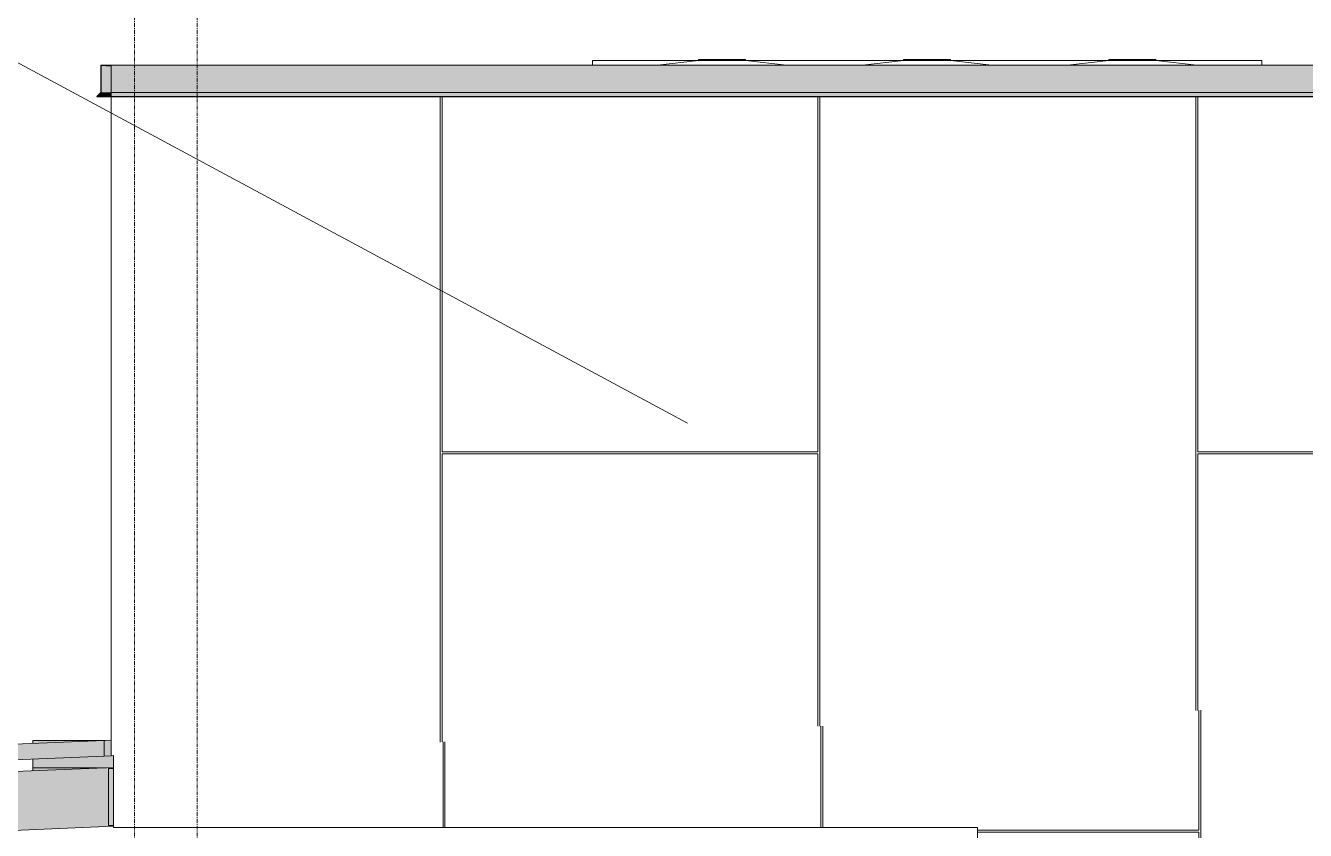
# Model space of a CAD drawing. Header units: inches. Extents: x 20273 to 40654, y -355 to 835.
# Drawn here: x 31395.8 to 31559.2, y 145.9 to 248.5 of the extents above; entities that cross this region are included whole.
import ezdxf

# ---------------------------------------------------------------- set-up
doc = ezdxf.new("R2010")
doc.units = ezdxf.units.IN
doc.header["$MEASUREMENT"] = 0
doc.linetypes.add('Grid Line 1_2_', pattern=[0.875, 0.5, -0.125, 0.125, -0.125])
for name, color, linetype, lineweight in [('A-ANNO-KEYN', 231, 'Continuous', 9), ('A-ROOF', 132, 'Continuous', 13), ('A-WALL', 113, 'Continuous', 13), ('A-WALL-PATT', 111, 'Continuous', 13), ('I-WALL', 2, 'Continuous', 13), ('M-EQPM', 50, 'Continuous', 13), ('S-BEAM', 12, 'Continuous', 13), ('S-GRID', 1, 'Continuous', 9)]:
    doc.layers.add(name, color=color, linetype=linetype, lineweight=lineweight)

# ---------------------------------------------------------------- blocks, each defined once
blk = doc.blocks.new('Dimension Lumber - 5_5 x 7_5 Glulam-1730133-Elevation - East')
at = {"layer": 'S-BEAM'}
blk.add_hatch(color=256, dxfattribs=at).paths.add_polyline_path([(-22878.98, 143.01), (-22797.99, 146.39), (-22797.99, 146.5), (-22798.62, 146.5), (-22798.62, 153.75), (-22797.99, 153.75), (-22797.99, 153.89), (-22879.29, 150.51)], flags=0)
for p, q in [((-22879.29, 150.51), (-22797.99, 153.89)), ((-22878.98, 143.01), (-22879.29, 150.51)), ((-22878.98, 143.01), (-22797.99, 146.39))]:
    blk.add_line(p, q, dxfattribs=at)
blk = doc.blocks.new('HSS-Hollow Structural Section - HSS1-1_2X1-1_2X1_8 - Obsolete-1396620-Elevation - East')
at = {"layer": 'S-BEAM'}
h = blk.add_hatch(color=256, dxfattribs=at)
h.paths.add_polyline_path([(-20889.05, 155.18), (-20878.55, 155.18), (-20878.55, 155.4), (-20889.05, 155.34), (-20889.05, 155.18)], flags=0)
h.paths.add_polyline_path([(-22233.68, 155.18), (-22233.43, 155.18), (-22233.43, 155.4), (-22233.68, 155.34), (-22233.68, 155.29)], flags=0)
h.paths.add_polyline_path([(-22372.55, 155.18), (-22372.3, 155.18), (-22372.3, 155.4), (-22372.55, 155.34), (-22372.55, 155.3)], flags=0)
h.paths.add_polyline_path([(-22797.99, 155.18), (-22797.99, 155.4), (-22803.24, 155.18), (-22799.18, 155.18)], flags=0)
h = blk.add_hatch(color=256, dxfattribs=at)
h.paths.add_polyline_path([(-20889.05, 154.14), (-20878.55, 154.14), (-20878.55, 155.18), (-20889.05, 155.18), (-20889.05, 154.57)], flags=0)
h.paths.add_polyline_path([(-22233.68, 154.14), (-22233.43, 154.14), (-22233.43, 155.18), (-22233.68, 155.18), (-22233.68, 154.57)], flags=0)
h.paths.add_polyline_path([(-22372.55, 154.14), (-22372.3, 154.14), (-22372.3, 155.18), (-22372.55, 155.18), (-22372.55, 154.57)], flags=0)
h.paths.add_polyline_path([(-22797.99, 154.14), (-22797.99, 155.18), (-22803.24, 155.18), (-22808.3, 154.97), (-22808.3, 154.14), (-22801.5, 154.14)], flags=0)
h = blk.add_hatch(color=256, dxfattribs=at)
h.paths.add_polyline_path([(-20889.05, 153.9), (-20878.55, 153.98), (-20878.55, 154.14), (-20889.05, 154.14), (-20889.05, 153.9)], flags=0)
h.paths.add_polyline_path([(-22233.43, 153.9), (-22233.43, 154.14), (-22233.68, 154.09), (-22233.68, 153.9)], flags=0)
h.paths.add_polyline_path([(-22372.3, 153.9), (-22372.3, 154.14), (-22372.55, 154.1), (-22372.55, 153.9)], flags=0)
h.paths.add_polyline_path([(-22801.5, 153.9), (-22797.99, 153.98), (-22797.99, 154.14), (-22808.3, 154.14), (-22808.3, 153.9)], flags=0)
for p, q in [((-22808.3, 154.14), (-22808.3, 154.97)), ((-22808.3, 153.9), (-22808.3, 154.14)), ((-22808.3, 153.86), (-22808.3, 153.9)), ((-22808.3, 153.86), (-22798.89, 153.86))]:
    blk.add_line(p, q, dxfattribs=at)
blk = doc.blocks.new('HSS-Hollow Structural Section - HSS1-1_2X1-1_2X1_8 - Obsolete-V33-Elevation - East')
at = {"layer": 'S-BEAM'}
h = blk.add_hatch(color=256, dxfattribs=at)
h.paths.add_polyline_path([(-20878.55, 153), (-20878.55, 153.86), (-20889.05, 153.86), (-20889.05, 153)], flags=0)
h.paths.add_polyline_path([(-22233.43, 153), (-22233.43, 153.86), (-22233.68, 153.86), (-22233.68, 153)], flags=0)
h.paths.add_polyline_path([(-22372.3, 153), (-22372.3, 153.86), (-22372.55, 153.86), (-22372.55, 153)], flags=0)
h.paths.add_polyline_path([(-22808.3, 153.46), (-22798.88, 153.86), (-22808.3, 153.86)], flags=0)
blk.add_line((-22808.3, 153.46), (-22808.3, 153.86), dxfattribs=at)
blk = doc.blocks.new('AHU-Rooftop-Carrier 48TC 15-28 ton - TC017-1749339-Elevation - East')
at = {"layer": 'M-EQPM'}
for p, q in [((-22736.83, 244.08), (-22736.83, 243.5)), ((-22723.3, 244.08), (-22736.83, 244.08)), ((-22723.3, 244.08), (-22728.56, 243.5)), ((-22717.3, 244.21), (-22723.3, 244.21)), ((-22723.3, 244.21), (-22723.3, 244.08)), ((-22717.3, 244.08), (-22723.3, 244.08)), ((-22717.3, 244.08), (-22717.3, 244.21)), ((-22712.05, 243.5), (-22717.3, 244.08)), ((-22697.12, 244.08), (-22717.3, 244.08)), ((-22697.12, 244.08), (-22702.37, 243.5)), ((-22691.12, 244.21), (-22697.12, 244.21)), ((-22697.12, 244.21), (-22697.12, 244.08)), ((-22691.12, 244.08), (-22697.12, 244.08)), ((-22691.12, 244.08), (-22691.12, 244.21)), ((-22685.86, 243.5), (-22691.12, 244.08)), ((-22670.93, 244.08), (-22691.12, 244.08)), ((-22670.93, 244.08), (-22676.18, 243.5)), ((-22664.93, 244.21), (-22670.93, 244.21)), ((-22670.93, 244.21), (-22670.93, 244.08)), ((-22664.93, 244.08), (-22670.93, 244.08)), ((-22664.93, 244.08), (-22664.93, 244.21)), ((-22659.68, 243.5), (-22664.93, 244.08)), ((-22651.4, 244.08), (-22664.93, 244.08)), ((-22651.4, 243.5), (-22651.4, 244.08))]:
    blk.add_line(p, q, dxfattribs=at)

msp = doc.modelspace()

# ---------------------------------------------------------------- hatches: boundary and pattern name
at = {"layer": 'A-ROOF', "lineweight": 5}
h = msp.add_hatch(color=256, dxfattribs=at)
h.paths.add_polyline_path([(31405.84, 155.35), (31406.72, 155.38), (31406.72, 157.38), (31405.84, 157.35), (31405.84, 155.38)], flags=0)
h.paths.add_polyline_path([(31832.09, 173.11), (31832.72, 173.13), (31832.72, 175.13), (31832.09, 175.11), (31832.09, 173.12)], flags=0)
at = {"layer": 'A-ROOF'}
msp.add_hatch(color=256, dxfattribs=at).paths.add_polyline_path([(31319.4, 151.74), (31405.84, 155.35), (31405.84, 157.35), (31319.4, 153.75)], flags=0)
at = {"layer": 'A-ROOF', "lineweight": 5}
msp.add_hatch(color=256, dxfattribs=at).paths.add_polyline_path([(31396.72, 156.97), (31405.84, 157.35), (31396.72, 157.35)], flags=0)
at = {"layer": 'A-WALL', "lineweight": 5}
for points in [[(31404.95, 239.46), (31405.47, 239.97), (31405.47, 243.43), (31405.4, 243.5), (31405.4, 240), (31404.9, 239.5)], [(31406.72, 243.43), (31406.72, 243.5), (31406.66, 243.43)], [(31790.83, 240), (31832.09, 240), (31832.09, 243.5), (31406.72, 243.5), (31406.72, 240), (31480.99, 240)], [(31406.72, 239.97), (31406.72, 243.37), (31405.47, 243.43), (31405.47, 239.97)], [(31405.47, 239.46), (31406.72, 239.5), (31406.72, 239.97), (31405.4, 239.91), (31404.95, 239.46), (31405.4, 239.46)], [(31406.72, 239.5), (31832.09, 239.5), (31832.09, 240), (31406.72, 240)]]:
    msp.add_hatch(color=256, dxfattribs=at).paths.add_polyline_path(points, flags=0)
at = {"layer": 'A-WALL-PATT', "lineweight": 9}
h = msp.add_hatch(dxfattribs=at)
h.set_pattern_fill('FP_30', color=8, style=0, pattern_type=2)
h.set_pattern_definition([(0, (-22398.18, 1), (-193, 193), [48, -145]), (90, (-22398.18, 1), (-193, 1e-14), [96.25, -96.75]), (180, (-22350.18, 97.25), (-193, 193), [48, -145]), (90, (-22350.18, 1), (-193, 1e-14), [96.25, -96.75]), (180, (-22350.18, 97.5), (-193, 193), [48, -145]), (90, (-22350.18, 97.5), (-193, 1e-14), [96.25, -96.75]), (0, (-22398.18, 193.75), (-193, 193), [48, -145]), (90, (-22398.18, 97.5), (-193, 1e-14), [96.25, -96.75]), (0, (-22349.93, 49), (-193, 193), [48, -145]), (90, (-22349.93, 0.75), (-193, 1e-14), [48.25, -144.75]), (90, (-22301.93, 0.75), (-193, 1e-14), [48.25, -144.75]), (0, (-22349.93, 145.5), (-193, 193), [48, -145]), (90, (-22349.93, 49.25), (-193, 1e-14), [96.25, -96.75]), (180, (-22301.93, 49.25), (-193, 193), [48, -145]), (90, (-22301.93, 49.25), (-193, 1e-14), [96.25, -96.75]), (90, (-22349.93, 145.75), (-193, 1e-14), [48, -145]), (180, (-22301.93, 145.75), (-193, 193), [48, -145]), (90, (-22301.93, 145.75), (-193, 1e-14), [48, -145]), (0, (-22301.68, 1), (-193, 193), [48, -145]), (90, (-22301.68, 1), (-193, 1e-14), [96.25, -96.75]), (180, (-22253.68, 97.25), (-193, 193), [48, -145]), (90, (-22253.68, 1), (-193, 1e-14), [96.25, -96.75]), (180, (-22253.68, 97.5), (-193, 193), [48, -145]), (90, (-22253.68, 97.5), (-193, 1e-14), [96.25, -96.75]), (180, (-22253.68, 193.75), (-193, 193), [48, -145]), (90, (-22301.68, 97.5), (-193, 1e-14), [96.25, -96.75]), (0, (-22253.43, 49), (-193, 193), [48, -145]), (90, (-22253.43, 0.75), (-193, 1e-14), [48.25, -144.75]), (90, (-22205.43, 0.75), (-193, 1e-14), [48.25, -144.75]), (0, (-22253.43, 145.5), (-193, 193), [48, -145]), (90, (-22253.43, 49.25), (-193, 1e-14), [96.25, -96.75]), (180, (-22205.43, 49.25), (-193, 193), [48, -145]), (90, (-22205.43, 49.25), (-193, 1e-14), [96.25, -96.75]), (90, (-22253.43, 145.75), (-193, 1e-14), [48, -145]), (180, (-22205.43, 145.75), (-193, 193), [48, -145]), (90, (-22205.43, 145.75), (-193, 1e-14), [48, -145])])
h.paths.add_polyline_path([(31406.72, 155.38), (31832.09, 173.11), (31832.09, 239.46), (31406.72, 239.46), (31406.72, 232.69)], flags=0)
h = msp.add_hatch(dxfattribs=at)
h.set_pattern_fill('FP_37', color=8, style=0, pattern_type=2)
h.set_pattern_definition([(0, (-22397.8, 1), (-193, 193), [48, -145]), (90, (-22397.8, 1), (-193, 1e-14), [96.25, -96.75]), (180, (-22349.8, 97.25), (-193, 193), [48, -145]), (90, (-22349.8, 1), (-193, 1e-14), [96.25, -96.75]), (180, (-22349.8, 97.5), (-193, 193), [48, -145]), (90, (-22349.8, 97.5), (-193, 1e-14), [96.25, -96.75]), (0, (-22397.8, 193.75), (-193, 193), [48, -145]), (90, (-22397.8, 97.5), (-193, 1e-14), [96.25, -96.75]), (0, (-22349.55, 49), (-193, 193), [48, -145]), (90, (-22349.55, 0.75), (-193, 1e-14), [48.25, -144.75]), (90, (-22301.55, 0.75), (-193, 1e-14), [48.25, -144.75]), (0, (-22349.55, 145.5), (-193, 193), [48, -145]), (90, (-22349.55, 49.25), (-193, 1e-14), [96.25, -96.75]), (180, (-22301.55, 49.25), (-193, 193), [48, -145]), (90, (-22301.55, 49.25), (-193, 1e-14), [96.25, -96.75]), (90, (-22349.55, 145.75), (-193, 1e-14), [48, -145]), (180, (-22301.55, 145.75), (-193, 193), [48, -145]), (90, (-22301.55, 145.75), (-193, 1e-14), [48, -145]), (0, (-22301.3, 1), (-193, 193), [48, -145]), (90, (-22301.3, 1), (-193, 1e-14), [96.25, -96.75]), (180, (-22253.3, 97.25), (-193, 193), [48, -145]), (90, (-22253.3, 1), (-193, 1e-14), [96.25, -96.75]), (180, (-22253.3, 97.5), (-193, 193), [48, -145]), (90, (-22253.3, 97.5), (-193, 1e-14), [96.25, -96.75]), (180, (-22253.3, 193.75), (-193, 193), [48, -145]), (90, (-22301.3, 97.5), (-193, 1e-14), [96.25, -96.75]), (0, (-22253.05, 49), (-193, 193), [48, -145]), (90, (-22253.05, 0.75), (-193, 1e-14), [48.25, -144.75]), (90, (-22205.05, 0.75), (-193, 1e-14), [48.25, -144.75]), (0, (-22253.05, 145.5), (-193, 193), [48, -145]), (90, (-22253.05, 49.25), (-193, 1e-14), [96.25, -96.75]), (180, (-22205.05, 49.25), (-193, 193), [48, -145]), (90, (-22205.05, 49.25), (-193, 1e-14), [96.25, -96.75]), (90, (-22253.05, 145.75), (-193, 1e-14), [48, -145]), (180, (-22205.05, 145.75), (-193, 193), [48, -145]), (90, (-22205.05, 145.75), (-193, 1e-14), [48, -145])])
h.paths.add_polyline_path([(31669.02, 0), (31832.47, 0), (31832.47, 173.12), (31407.03, 155.4), (31407.03, 146.23), (31517.34, 146.23), (31517.34, 0), (31665.83, 0)], flags=0)
at = {"layer": 'I-WALL', "lineweight": 5}
msp.add_hatch(color=256, dxfattribs=at).paths.add_polyline_path([(31406.4, 146.5), (31407.03, 146.5), (31407.03, 153.75), (31406.4, 153.75)], flags=0)

# ---------------------------------------------------------------- linework, layer by layer
at = {"layer": 'A-ANNO-KEYN', "color": 153}
msp.add_line((31480.33, 197.8), (31247.25, 323.11), dxfattribs=at)
at = {"layer": 'A-ROOF'}
for p, q in [((31405.84, 157.35), (31319.4, 153.75)), ((31396.72, 157.35), (31405.97, 157.35)), ((31396.72, 157.35), (31396.72, 156.97)), ((31405.84, 157.35), (31406.72, 157.38)), ((31405.84, 155.35), (31405.84, 157.35)), ((31319.4, 151.74), (31405.84, 155.35)), ((31406.72, 155.38), (31405.84, 155.35))]:
    msp.add_line(p, q, dxfattribs=at)
at = {"layer": 'A-WALL'}
for p, q in [((31406.72, 243.43), (31405.4, 243.5)), ((31405.4, 243.5), (31405.4, 240)), ((31405.4, 243.5), (31832.09, 243.5)), ((31406.72, 243.5), (31406.72, 155.38)), ((31405.47, 239.97), (31405.47, 243.43)), ((31405.47, 243.43), (31406.72, 243.37)), ((31405.4, 240), (31404.9, 239.5)), ((31404.9, 239.5), (31404.95, 239.46)), ((31404.95, 239.46), (31405.47, 239.97)), ((31404.95, 239.46), (31832.09, 239.46)), ((31406.72, 239.97), (31405.47, 239.97)), ((31832.09, 240), (31406.72, 240)), ((31406.72, 239.5), (31832.09, 239.5)), ((31406.72, 155.38), (31407.03, 155.4)), ((31407.03, 155.4), (31407.03, 146.23)), ((31407.03, 146.23), (31517.34, 146.23)), ((31517.34, 146.23), (31517.34, 0))]:
    msp.add_line(p, q, dxfattribs=at)
at = {"layer": 'I-WALL'}
for p, q in [((31406.4, 146.5), (31406.4, 153.75)), ((31406.4, 153.75), (31407.03, 153.75)), ((31407.03, 146.5), (31406.4, 146.5))]:
    msp.add_line(p, q, dxfattribs=at)
at = {"layer": 'S-GRID', "linetype": 'Grid Line 1_2_'}
for p, q in [((31409.72, -273.16), (31409.72, 738.66)), ((31409.72, -273.16), (31409.72, 738.66)), ((31417.72, -273.16), (31417.72, 738.66)), ((31417.72, -273.16), (31417.72, 738.66))]:
    msp.add_line(p, q, dxfattribs=at)

# ---------------------------------------------------------------- block references
at = {"layer": 'M-EQPM'}
msp.add_blockref('AHU-Rooftop-Carrier 48TC 15-28 ton - TC017-1749339-Elevation - East', (54205.02, 0), dxfattribs=at)
at = {"layer": 'S-BEAM'}
for name in ['HSS-Hollow Structural Section - HSS1-1_2X1-1_2X1_8 - Obsolete-1396620-Elevation - East', 'Dimension Lumber - 5_5 x 7_5 Glulam-1730133-Elevation - East', 'HSS-Hollow Structural Section - HSS1-1_2X1-1_2X1_8 - Obsolete-V33-Elevation - East']:
    msp.add_blockref(name, (54205.02, 0), dxfattribs=at)

doc.saveas('drawing.dxf')
